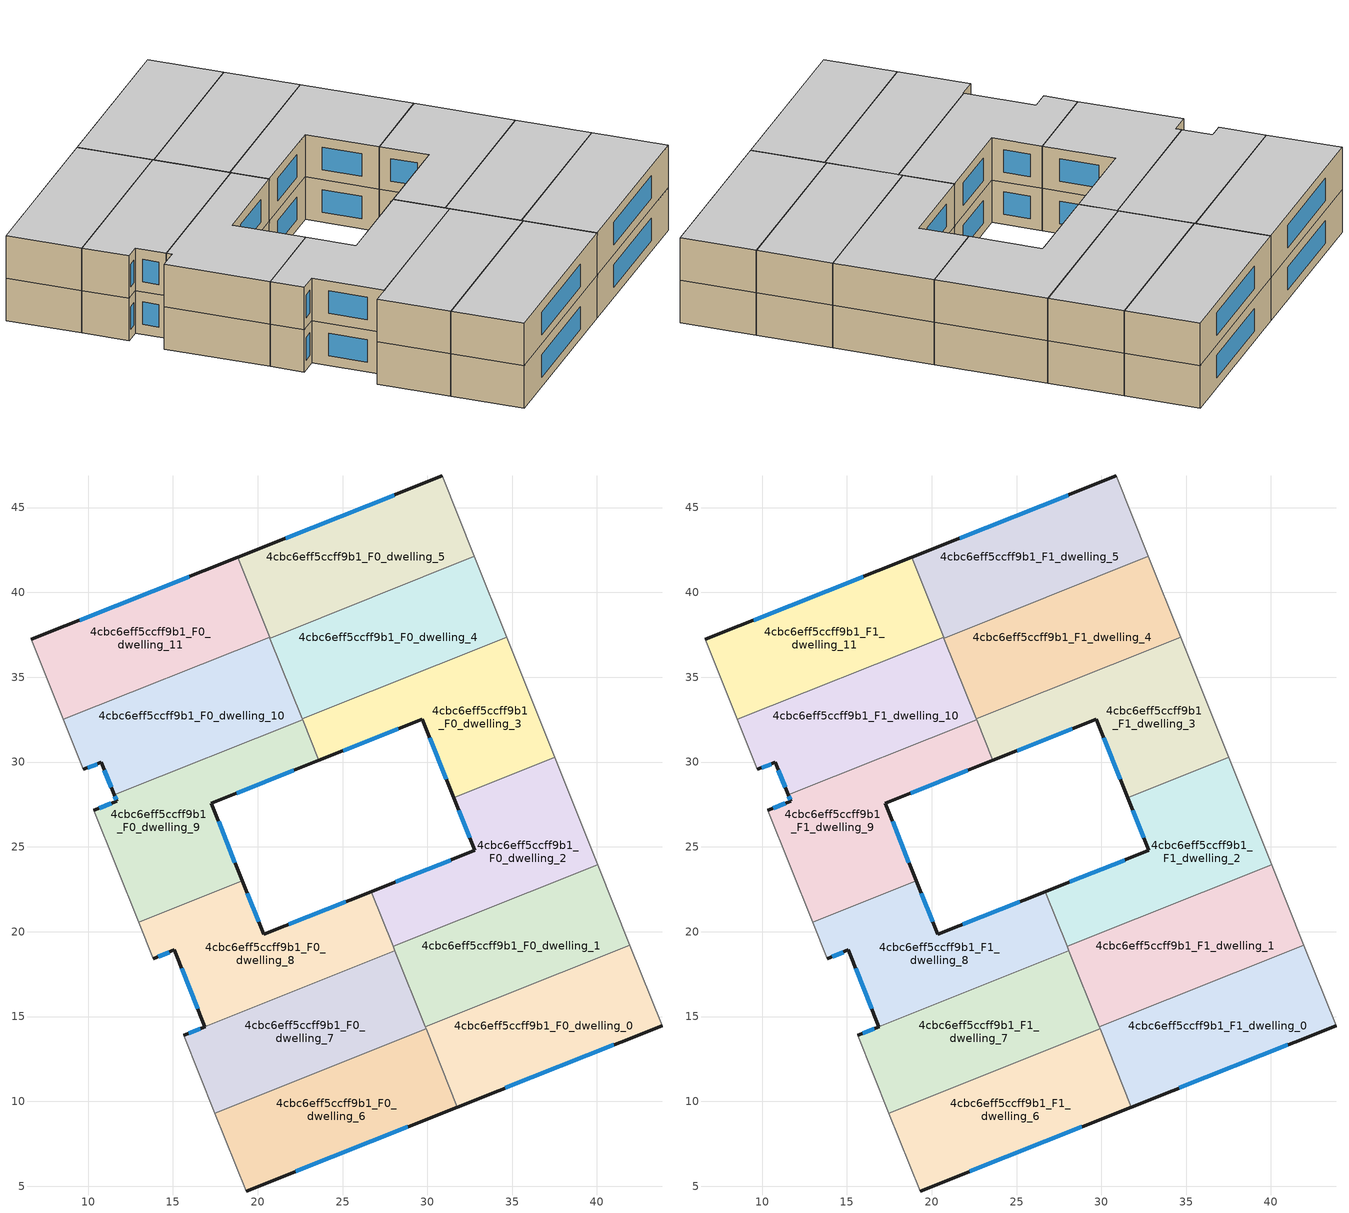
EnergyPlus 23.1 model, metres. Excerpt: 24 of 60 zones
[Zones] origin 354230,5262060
4cbc6eff5ccff9b1_F0_dwelling_0
 floor ground (EU_floor_Construction): 41.93,19.21 43.83,14.46 31.77,9.66 29.87,14.4 z0
 wall outside (EU_wall_Construction): 31.77,9.66 43.83,14.46 z0:3
 wall to 4cbc6eff5ccff9b1_F0_dwelling_1 (EU_wall_Construction): 41.93,19.21 29.87,14.4 z0:3
 wall adiabatic (EU_wall_Construction): 43.83,14.46 41.93,19.21 z0:3
 wall to 4cbc6eff5ccff9b1_F0_dwelling_6 (EU_wall_Construction): 29.92,14.27 31.77,9.66 z0:3
 wall to 4cbc6eff5ccff9b1_F0_dwelling_7 (EU_wall_Construction): 29.87,14.4 29.92,14.27 z0:3
 window (EU_Window_Construction): 34.6,10.79 41,13.33 z0.7:2.3
4cbc6eff5ccff9b1_F0_dwelling_1
 floor ground (EU_floor_Construction): 40.03,23.96 41.93,19.21 29.87,14.4 27.98,19.15 z0
 wall to 4cbc6eff5ccff9b1_F0_dwelling_2 (EU_wall_Construction): 40.03,23.96 27.98,19.15 z0:3
 wall adiabatic (EU_wall_Construction): 41.93,19.21 40.03,23.96 z0:3
 wall to 4cbc6eff5ccff9b1_F0_dwelling_7 (EU_wall_Construction): 28.09,18.87 29.87,14.4 z0:3
 wall to 4cbc6eff5ccff9b1_F0_dwelling_8 (EU_wall_Construction): 27.98,19.15 28.09,18.87 z0:3
4cbc6eff5ccff9b1_F0_dwelling_10
 floor ground (EU_floor_Construction): 20.7,37.37 22.65,32.49 11.55,28.06 10.78,29.98 9.73,29.56 8.55,32.52 z0
 wall outside (EU_wall_Construction): 9.73,29.56 10.78,29.98 11.55,28.06 z0:3
 wall to 4cbc6eff5ccff9b1_F0_dwelling_11 (EU_wall_Construction): 20.7,37.37 8.55,32.52 z0:3
 wall to 4cbc6eff5ccff9b1_F0_dwelling_9 (EU_wall_Construction): 11.55,28.06 22.65,32.49 z0:3
 wall adiabatic (EU_wall_Construction): 8.55,32.52 9.73,29.56 z0:3
 wall to 4cbc6eff5ccff9b1_F0_dwelling_4 (EU_wall_Construction): 22.62,32.56 20.72,37.31 z0:3
 wall to 4cbc6eff5ccff9b1_F0_dwelling_5 (EU_wall_Construction): 20.72,37.31 20.7,37.37 z0:3
 wall to 4cbc6eff5ccff9b1_F0_dwelling_3 (EU_wall_Construction): 22.65,32.49 22.62,32.56 z0:3
 window (EU_Window_Construction): 10.96,29.53 11.37,28.51 / 9.98,29.66 10.53,29.88 z0.7:2.3
4cbc6eff5ccff9b1_F0_dwelling_11
 floor ground (EU_floor_Construction): 18.82,42.07 20.7,37.37 8.55,32.52 6.67,37.24 z0
 wall outside (EU_wall_Construction): 18.82,42.07 6.67,37.24 z0:3
 wall adiabatic (EU_wall_Construction): 6.67,37.24 8.55,32.52 z0:3
 wall to 4cbc6eff5ccff9b1_F0_dwelling_5 (EU_wall_Construction): 20.7,37.37 18.82,42.07 z0:3
 window (EU_Window_Construction): 15.97,40.93 9.52,38.37 z0.7:2.3
4cbc6eff5ccff9b1_F0_dwelling_2
 floor ground (EU_floor_Construction): 37.5,30.28 40.03,23.96 27.98,19.15 26.69,22.37 32.8,24.8 31.56,27.9 z0
 wall outside (EU_wall_Construction): 31.56,27.9 32.8,24.8 26.69,22.37 z0:3
 wall to 4cbc6eff5ccff9b1_F0_dwelling_3 (EU_wall_Construction): 37.5,30.28 31.56,27.9 z0:3
 wall adiabatic (EU_wall_Construction): 40.03,23.96 37.5,30.28 z0:3
 wall to 4cbc6eff5ccff9b1_F0_dwelling_8 (EU_wall_Construction): 26.69,22.37 27.98,19.15 z0:3
 window (EU_Window_Construction): 31.37,24.23 28.13,22.94 / 31.85,27.17 32.51,25.53 z0.7:2.3
4cbc6eff5ccff9b1_F0_dwelling_3
 floor ground (EU_floor_Construction): 34.67,37.37 37.5,30.28 31.56,27.9 29.71,32.52 23.6,30.1 22.62,32.56 z0
 wall outside (EU_wall_Construction): 23.6,30.1 29.71,32.52 31.56,27.9 z0:3
 wall to 4cbc6eff5ccff9b1_F0_dwelling_4 (EU_wall_Construction): 34.67,37.37 22.62,32.56 z0:3
 wall adiabatic (EU_wall_Construction): 37.5,30.28 34.67,37.37 z0:3
 wall to 4cbc6eff5ccff9b1_F0_dwelling_9 (EU_wall_Construction): 22.65,32.49 23.6,30.1 z0:3
 window (EU_Window_Construction): 30.14,31.44 31.12,28.99 / 25.04,30.67 28.27,31.95 z0.7:2.3
4cbc6eff5ccff9b1_F0_dwelling_4
 floor ground (EU_floor_Construction): 32.77,42.12 34.67,37.37 22.62,32.56 20.72,37.31 z0
 wall to 4cbc6eff5ccff9b1_F0_dwelling_5 (EU_wall_Construction): 32.77,42.12 20.72,37.31 z0:3
 wall adiabatic (EU_wall_Construction): 34.67,37.37 32.77,42.12 z0:3
4cbc6eff5ccff9b1_F0_dwelling_5
 floor ground (EU_floor_Construction): 30.87,46.86 32.77,42.12 20.72,37.31 18.82,42.07 z0
 wall outside (EU_wall_Construction): 30.87,46.86 18.82,42.07 z0:3
 wall adiabatic (EU_wall_Construction): 32.77,42.12 30.87,46.86 z0:3
 window (EU_Window_Construction): 28.04,45.74 21.65,43.2 z0.7:2.3
4cbc6eff5ccff9b1_F0_dwelling_6
 floor ground (EU_floor_Construction): 29.92,14.27 31.77,9.66 19.32,4.72 17.48,9.3 z0
 wall outside (EU_wall_Construction): 19.32,4.72 31.77,9.66 z0:3
 wall adiabatic (EU_wall_Construction): 17.48,9.3 19.32,4.72 z0:3
 wall to 4cbc6eff5ccff9b1_F0_dwelling_7 (EU_wall_Construction): 29.92,14.27 17.48,9.3 z0:3
 window (EU_Window_Construction): 22.24,5.88 28.84,8.5 z0.7:2.3
4cbc6eff5ccff9b1_F0_dwelling_7
 floor ground (EU_floor_Construction): 28.09,18.87 29.92,14.27 17.48,9.3 15.65,13.89 16.9,14.38 16.89,14.4 z0
 wall outside (EU_wall_Construction): 16.89,14.4 16.9,14.38 15.65,13.89 z0:3
 wall to 4cbc6eff5ccff9b1_F0_dwelling_8 (EU_wall_Construction): 28.09,18.87 16.89,14.4 z0:3
 wall adiabatic (EU_wall_Construction): 15.65,13.89 17.48,9.3 z0:3
 window (EU_Window_Construction): 16.6,14.27 15.94,14.01 z0.7:2.3
4cbc6eff5ccff9b1_F0_dwelling_8
 floor ground (EU_floor_Construction): 26.69,22.37 28.09,18.87 16.89,14.4 15.09,18.92 13.83,18.42 12.98,20.56 19.09,23 20.35,19.85 z0
 wall outside (EU_wall_Construction): 26.69,22.37 20.35,19.85 19.09,23 / 13.83,18.42 15.09,18.92 16.89,14.4 z0:3
 wall to 4cbc6eff5ccff9b1_F0_dwelling_9 (EU_wall_Construction): 19.09,23 12.98,20.56 z0:3
 wall adiabatic (EU_wall_Construction): 12.98,20.56 13.83,18.42 z0:3
 window (EU_Window_Construction): 20.05,20.59 19.38,22.26 / 25.2,21.78 21.84,20.44 / 15.51,17.86 16.47,15.46 / 14.13,18.54 14.79,18.8 z0.7:2.3
4cbc6eff5ccff9b1_F0_dwelling_9
 floor ground (EU_floor_Construction): 22.65,32.49 23.6,30.1 17.26,27.58 19.09,23 12.98,20.56 10.34,27.16 11.7,27.69 11.55,28.06 z0
 wall outside (EU_wall_Construction): 19.09,23 17.26,27.58 23.6,30.1 / 11.55,28.06 11.7,27.69 10.34,27.16 z0:3
 wall adiabatic (EU_wall_Construction): 10.34,27.16 12.98,20.56 z0:3
 window (EU_Window_Construction): 18.75,28.17 22.12,29.5 / 18.66,24.07 17.69,26.5 / 11.38,27.57 10.66,27.28 / 11.58,27.97 11.66,27.78 z0.7:2.3
4cbc6eff5ccff9b1_F1_dwelling_0
 floor to 4cbc6eff5ccff9b1_F0_dwelling_0 (EU_floor_Construction): 41.93,19.21 43.83,14.46 31.77,9.66 29.87,14.4 z3
 wall outside (EU_wall_Construction): 31.77,9.66 43.83,14.46 z3:6
 wall to 4cbc6eff5ccff9b1_F1_dwelling_1 (EU_wall_Construction): 41.93,19.21 29.87,14.4 z3:6
 wall adiabatic (EU_wall_Construction): 43.83,14.46 41.93,19.21 z3:6
 wall to 4cbc6eff5ccff9b1_F1_dwelling_6 (EU_wall_Construction): 29.92,14.27 31.77,9.66 z3:6
 wall to 4cbc6eff5ccff9b1_F1_dwelling_7 (EU_wall_Construction): 29.87,14.4 29.92,14.27 z3:6
 window (EU_Window_Construction): 34.6,10.79 41,13.33 z3.7:5.3
 ceiling to 4cbc6eff5ccff9b1_F2_dwelling_0 (EU_floor_Construction): 43.83,14.46 41.93,19.21 29.87,14.4 31.77,9.66 z6
4cbc6eff5ccff9b1_F1_dwelling_1
 floor to 4cbc6eff5ccff9b1_F0_dwelling_1 (EU_floor_Construction): 40.03,23.96 41.93,19.21 29.87,14.4 27.98,19.15 z3
 wall to 4cbc6eff5ccff9b1_F1_dwelling_2 (EU_wall_Construction): 40.03,23.96 27.98,19.15 z3:6
 wall adiabatic (EU_wall_Construction): 41.93,19.21 40.03,23.96 z3:6
 wall to 4cbc6eff5ccff9b1_F1_dwelling_7 (EU_wall_Construction): 28.09,18.87 29.87,14.4 z3:6
 wall to 4cbc6eff5ccff9b1_F1_dwelling_8 (EU_wall_Construction): 27.98,19.15 28.09,18.87 z3:6
 ceiling to 4cbc6eff5ccff9b1_F2_dwelling_1 (EU_floor_Construction): 41.93,19.21 40.03,23.96 27.98,19.15 29.87,14.4 z6
4cbc6eff5ccff9b1_F1_dwelling_10
 floor to 4cbc6eff5ccff9b1_F0_dwelling_10 (EU_floor_Construction): 20.7,37.37 22.65,32.49 11.55,28.06 10.78,29.98 9.73,29.56 8.55,32.52 z3
 wall outside (EU_wall_Construction): 9.73,29.56 10.78,29.98 11.55,28.06 z3:6
 wall to 4cbc6eff5ccff9b1_F1_dwelling_11 (EU_wall_Construction): 20.7,37.37 8.55,32.52 z3:6
 wall to 4cbc6eff5ccff9b1_F1_dwelling_9 (EU_wall_Construction): 11.55,28.06 22.65,32.49 z3:6
 wall adiabatic (EU_wall_Construction): 8.55,32.52 9.73,29.56 z3:6
 wall to 4cbc6eff5ccff9b1_F1_dwelling_4 (EU_wall_Construction): 22.62,32.56 20.72,37.31 z3:6
 wall to 4cbc6eff5ccff9b1_F1_dwelling_5 (EU_wall_Construction): 20.72,37.31 20.7,37.37 z3:6
 wall to 4cbc6eff5ccff9b1_F1_dwelling_3 (EU_wall_Construction): 22.65,32.49 22.62,32.56 z3:6
 window (EU_Window_Construction): 10.96,29.53 11.37,28.51 / 9.98,29.66 10.53,29.88 z3.7:5.3
 ceiling to 4cbc6eff5ccff9b1_F2_dwelling_10 (EU_floor_Construction): 22.65,32.49 20.7,37.37 8.55,32.52 9.73,29.56 10.78,29.98 11.55,28.06 z6
4cbc6eff5ccff9b1_F1_dwelling_11
 floor to 4cbc6eff5ccff9b1_F0_dwelling_11 (EU_floor_Construction): 18.82,42.07 20.7,37.37 8.55,32.52 6.67,37.24 z3
 wall outside (EU_wall_Construction): 18.82,42.07 6.67,37.24 z3:6
 wall adiabatic (EU_wall_Construction): 6.67,37.24 8.55,32.52 z3:6
 wall to 4cbc6eff5ccff9b1_F1_dwelling_5 (EU_wall_Construction): 20.7,37.37 18.82,42.07 z3:6
 window (EU_Window_Construction): 15.97,40.93 9.52,38.37 z3.7:5.3
 ceiling to 4cbc6eff5ccff9b1_F2_dwelling_11 (EU_floor_Construction): 20.7,37.37 18.82,42.07 6.67,37.24 8.55,32.52 z6
4cbc6eff5ccff9b1_F1_dwelling_2
 floor to 4cbc6eff5ccff9b1_F0_dwelling_2 (EU_floor_Construction): 37.5,30.28 40.03,23.96 27.98,19.15 26.69,22.37 32.8,24.8 31.56,27.9 z3
 wall outside (EU_wall_Construction): 31.56,27.9 32.8,24.8 26.69,22.37 z3:6
 wall to 4cbc6eff5ccff9b1_F1_dwelling_3 (EU_wall_Construction): 37.5,30.28 31.56,27.9 z3:6
 wall adiabatic (EU_wall_Construction): 40.03,23.96 37.5,30.28 z3:6
 wall to 4cbc6eff5ccff9b1_F1_dwelling_8 (EU_wall_Construction): 26.69,22.37 27.98,19.15 z3:6
 window (EU_Window_Construction): 31.37,24.23 28.13,22.94 / 31.85,27.17 32.51,25.53 z3.7:5.3
 ceiling to 4cbc6eff5ccff9b1_F2_dwelling_2 (EU_floor_Construction): 40.03,23.96 37.5,30.28 31.56,27.9 32.8,24.8 26.69,22.37 27.98,19.15 z6
4cbc6eff5ccff9b1_F1_dwelling_3
 floor to 4cbc6eff5ccff9b1_F0_dwelling_3 (EU_floor_Construction): 34.67,37.37 37.5,30.28 31.56,27.9 29.71,32.52 23.6,30.1 22.62,32.56 z3
 wall outside (EU_wall_Construction): 23.6,30.1 29.71,32.52 31.56,27.9 z3:6
 wall to 4cbc6eff5ccff9b1_F1_dwelling_4 (EU_wall_Construction): 34.67,37.37 22.62,32.56 z3:6
 wall adiabatic (EU_wall_Construction): 37.5,30.28 34.67,37.37 z3:6
 wall to 4cbc6eff5ccff9b1_F1_dwelling_9 (EU_wall_Construction): 22.65,32.49 23.6,30.1 z3:6
 window (EU_Window_Construction): 30.14,31.44 31.12,28.99 / 25.04,30.67 28.27,31.95 z3.7:5.3
 ceiling to 4cbc6eff5ccff9b1_F2_dwelling_3 (EU_floor_Construction): 37.5,30.28 34.67,37.37 22.62,32.56 23.6,30.1 29.71,32.52 31.56,27.9 z6
4cbc6eff5ccff9b1_F1_dwelling_4
 floor to 4cbc6eff5ccff9b1_F0_dwelling_4 (EU_floor_Construction): 32.77,42.12 34.67,37.37 22.62,32.56 20.72,37.31 z3
 wall to 4cbc6eff5ccff9b1_F1_dwelling_5 (EU_wall_Construction): 32.77,42.12 20.72,37.31 z3:6
 wall adiabatic (EU_wall_Construction): 34.67,37.37 32.77,42.12 z3:6
 ceiling to 4cbc6eff5ccff9b1_F2_dwelling_4 (EU_floor_Construction): 34.67,37.37 32.77,42.12 20.72,37.31 22.62,32.56 z6
4cbc6eff5ccff9b1_F1_dwelling_5
 floor to 4cbc6eff5ccff9b1_F0_dwelling_5 (EU_floor_Construction): 30.87,46.86 32.77,42.12 20.72,37.31 18.82,42.07 z3
 wall outside (EU_wall_Construction): 30.87,46.86 18.82,42.07 z3:6
 wall adiabatic (EU_wall_Construction): 32.77,42.12 30.87,46.86 z3:6
 window (EU_Window_Construction): 28.04,45.74 21.65,43.2 z3.7:5.3
 ceiling to 4cbc6eff5ccff9b1_F2_dwelling_5 (EU_floor_Construction): 32.77,42.12 30.87,46.86 18.82,42.07 20.72,37.31 z6
4cbc6eff5ccff9b1_F1_dwelling_6
 floor to 4cbc6eff5ccff9b1_F0_dwelling_6 (EU_floor_Construction): 29.92,14.27 31.77,9.66 19.32,4.72 17.48,9.3 z3
 wall outside (EU_wall_Construction): 19.32,4.72 31.77,9.66 z3:6
 wall adiabatic (EU_wall_Construction): 17.48,9.3 19.32,4.72 z3:6
 wall to 4cbc6eff5ccff9b1_F1_dwelling_7 (EU_wall_Construction): 29.92,14.27 17.48,9.3 z3:6
 window (EU_Window_Construction): 22.24,5.88 28.84,8.5 z3.7:5.3
 ceiling to 4cbc6eff5ccff9b1_F2_dwelling_6 (EU_floor_Construction): 31.77,9.66 29.92,14.27 17.48,9.3 19.32,4.72 z6
4cbc6eff5ccff9b1_F1_dwelling_7
 floor to 4cbc6eff5ccff9b1_F0_dwelling_7 (EU_floor_Construction): 28.09,18.87 29.92,14.27 17.48,9.3 15.65,13.89 16.9,14.38 16.89,14.4 z3
 wall outside (EU_wall_Construction): 16.89,14.4 16.9,14.38 15.65,13.89 z3:6
 wall to 4cbc6eff5ccff9b1_F1_dwelling_8 (EU_wall_Construction): 28.09,18.87 16.89,14.4 z3:6
 wall adiabatic (EU_wall_Construction): 15.65,13.89 17.48,9.3 z3:6
 window (EU_Window_Construction): 16.6,14.27 15.94,14.01 z3.7:5.3
 ceiling to 4cbc6eff5ccff9b1_F2_dwelling_7 (EU_floor_Construction): 29.92,14.27 28.09,18.87 16.89,14.4 16.9,14.38 15.65,13.89 17.48,9.3 z6
4cbc6eff5ccff9b1_F1_dwelling_8
 floor to 4cbc6eff5ccff9b1_F0_dwelling_8 (EU_floor_Construction): 26.69,22.37 28.09,18.87 16.89,14.4 15.09,18.92 13.83,18.42 12.98,20.56 19.09,23 20.35,19.85 z3
 wall outside (EU_wall_Construction): 26.69,22.37 20.35,19.85 19.09,23 / 13.83,18.42 15.09,18.92 16.89,14.4 z3:6
 wall to 4cbc6eff5ccff9b1_F1_dwelling_9 (EU_wall_Construction): 19.09,23 12.98,20.56 z3:6
 wall adiabatic (EU_wall_Construction): 12.98,20.56 13.83,18.42 z3:6
 window (EU_Window_Construction): 20.05,20.59 19.38,22.26 / 25.2,21.78 21.84,20.44 / 15.51,17.86 16.47,15.46 / 14.13,18.54 14.79,18.8 z3.7:5.3
 ceiling to 4cbc6eff5ccff9b1_F2_dwelling_8 (EU_floor_Construction): 28.09,18.87 26.69,22.37 20.35,19.85 19.09,23 12.98,20.56 13.83,18.42 15.09,18.92 16.89,14.4 z6
4cbc6eff5ccff9b1_F1_dwelling_9
 floor to 4cbc6eff5ccff9b1_F0_dwelling_9 (EU_floor_Construction): 22.65,32.49 23.6,30.1 17.26,27.58 19.09,23 12.98,20.56 10.34,27.16 11.7,27.69 11.55,28.06 z3
 wall outside (EU_wall_Construction): 19.09,23 17.26,27.58 23.6,30.1 / 11.55,28.06 11.7,27.69 10.34,27.16 z3:6
 wall adiabatic (EU_wall_Construction): 10.34,27.16 12.98,20.56 z3:6
 window (EU_Window_Construction): 18.75,28.17 22.12,29.5 / 18.66,24.07 17.69,26.5 / 11.38,27.57 10.66,27.28 / 11.58,27.97 11.66,27.78 z3.7:5.3
 ceiling to 4cbc6eff5ccff9b1_F2_dwelling_9 (EU_floor_Construction): 19.09,23 17.26,27.58 23.6,30.1 22.65,32.49 11.55,28.06 11.7,27.69 10.34,27.16 12.98,20.56 z6
[Building]
EU S2 Campaign: North Axis=0; Terrain=City; Solar Distribution=FullExterior
[Site:Location]
Budapest.Ferenc.Liszt.Intl.AP: Latitude=47.437; Longitude=19.256; Time Zone=1; Elevation=185
[SizingPeriod:WeatherFileDays]
AnnualSizingPeriod: Begin Month=1; Begin Day of Month=1; End Month=12; End Day of Month=31; Day of Week for Start Day=Monday; Use Weather File Daylight Saving Period=No; Use Weather File Rain and Snow Indicators=No
[MATERIAL]
EU_InternalMass_Material: Roughness=MediumRough; Thickness=0.1; Conductivity=1; Density=1800; Specific Heat=900; Thermal Absorptance=0.9; Solar Absorptance=0.7; Visible Absorptance=0.7
[MATERIAL:NOMASS] Roughness=MediumRough; Thermal Absorptance=0.9; Solar Absorptance=0.7; Visible Absorptance=0.7
Name | Thermal Resistance
EU_wall_NoMass | 0.832559
EU_floor_NoMass | 0.872794
[WINDOWMATERIAL:SIMPLEGLAZINGSYSTEM]
EU_Window_SimpleGlazing: UFactor=2.79869; Solar Heat Gain Coefficient=0.75; Visible Transmittance=0.75
[CONSTRUCTION]
EU_wall_Construction: EU_wall_NoMass
EU_floor_Construction: EU_floor_NoMass
EU_Window_Construction: EU_Window_SimpleGlazing
EU_InternalMass_Construction: EU_InternalMass_Material
[ZONE] Type=1; Multiplier=1; Ceiling Height=autocalculate; Floor Area=autocalculate; Part of Total Floor Area=Yes
Name | Volume
4cbc6eff5ccff9b1_F0_dwelling_0; 4cbc6eff5ccff9b1_F1_dwelling_0 | 199.07
4cbc6eff5ccff9b1_F0_dwelling_1; 4cbc6eff5ccff9b1_F1_dwelling_1 | 199.057
4cbc6eff5ccff9b1_F0_dwelling_10; 4cbc6eff5ccff9b1_F1_dwelling_10 | 199.024
4cbc6eff5ccff9b1_F0_dwelling_11; 4cbc6eff5ccff9b1_F1_dwelling_11 | 199.05
4cbc6eff5ccff9b1_F0_dwelling_2; 4cbc6eff5ccff9b1_F1_dwelling_2 | 199.025
4cbc6eff5ccff9b1_F0_dwelling_3; 4cbc6eff5ccff9b1_F1_dwelling_3; 4cbc6eff5ccff9b1_F0_dwelling_6; 4cbc6eff5ccff9b1_F1_dwelling_6; 4cbc6eff5ccff9b1_F0_dwelling_8; 4cbc6eff5ccff9b1_F1_dwelling_8 | 199.055
4cbc6eff5ccff9b1_F0_dwelling_4; 4cbc6eff5ccff9b1_F1_dwelling_4 | 199.066
4cbc6eff5ccff9b1_F0_dwelling_5; 4cbc6eff5ccff9b1_F1_dwelling_5 | 199.029
4cbc6eff5ccff9b1_F0_dwelling_7; 4cbc6eff5ccff9b1_F1_dwelling_7 | 199.052
4cbc6eff5ccff9b1_F0_dwelling_9; 4cbc6eff5ccff9b1_F1_dwelling_9 | 199.059
[INTERNALMASS] Construction=EU_InternalMass_Construction
Name | Zone or ZoneList | Surface Area
4cbc6eff5ccff9b1_F0_dwelling_0_EU_InternalMass | 4cbc6eff5ccff9b1_F0_dwelling_0 | 66.3566
4cbc6eff5ccff9b1_F0_dwelling_1_EU_InternalMass | 4cbc6eff5ccff9b1_F0_dwelling_1 | 66.3525
4cbc6eff5ccff9b1_F0_dwelling_2_EU_InternalMass | 4cbc6eff5ccff9b1_F0_dwelling_2 | 66.3417
4cbc6eff5ccff9b1_F0_dwelling_3_EU_InternalMass | 4cbc6eff5ccff9b1_F0_dwelling_3 | 66.3515
4cbc6eff5ccff9b1_F0_dwelling_4_EU_InternalMass | 4cbc6eff5ccff9b1_F0_dwelling_4 | 66.3552
4cbc6eff5ccff9b1_F0_dwelling_5_EU_InternalMass | 4cbc6eff5ccff9b1_F0_dwelling_5 | 66.3429
4cbc6eff5ccff9b1_F0_dwelling_6_EU_InternalMass | 4cbc6eff5ccff9b1_F0_dwelling_6 | 66.3516
4cbc6eff5ccff9b1_F0_dwelling_7_EU_InternalMass | 4cbc6eff5ccff9b1_F0_dwelling_7 | 66.3505
4cbc6eff5ccff9b1_F0_dwelling_8_EU_InternalMass | 4cbc6eff5ccff9b1_F0_dwelling_8 | 66.3513
4cbc6eff5ccff9b1_F0_dwelling_9_EU_InternalMass | 4cbc6eff5ccff9b1_F0_dwelling_9 | 66.3529
4cbc6eff5ccff9b1_F0_dwelling_10_EU_InternalMass | 4cbc6eff5ccff9b1_F0_dwelling_10 | 66.3412
4cbc6eff5ccff9b1_F0_dwelling_11_EU_InternalMass | 4cbc6eff5ccff9b1_F0_dwelling_11 | 66.3499
4cbc6eff5ccff9b1_F1_dwelling_0_EU_InternalMass | 4cbc6eff5ccff9b1_F1_dwelling_0 | 66.3566
4cbc6eff5ccff9b1_F1_dwelling_1_EU_InternalMass | 4cbc6eff5ccff9b1_F1_dwelling_1 | 66.3525
4cbc6eff5ccff9b1_F1_dwelling_2_EU_InternalMass | 4cbc6eff5ccff9b1_F1_dwelling_2 | 66.3417
4cbc6eff5ccff9b1_F1_dwelling_3_EU_InternalMass | 4cbc6eff5ccff9b1_F1_dwelling_3 | 66.3515
4cbc6eff5ccff9b1_F1_dwelling_4_EU_InternalMass | 4cbc6eff5ccff9b1_F1_dwelling_4 | 66.3552
4cbc6eff5ccff9b1_F1_dwelling_5_EU_InternalMass | 4cbc6eff5ccff9b1_F1_dwelling_5 | 66.3429
4cbc6eff5ccff9b1_F1_dwelling_6_EU_InternalMass | 4cbc6eff5ccff9b1_F1_dwelling_6 | 66.3516
4cbc6eff5ccff9b1_F1_dwelling_7_EU_InternalMass | 4cbc6eff5ccff9b1_F1_dwelling_7 | 66.3505
4cbc6eff5ccff9b1_F1_dwelling_8_EU_InternalMass | 4cbc6eff5ccff9b1_F1_dwelling_8 | 66.3513
4cbc6eff5ccff9b1_F1_dwelling_9_EU_InternalMass | 4cbc6eff5ccff9b1_F1_dwelling_9 | 66.3529
4cbc6eff5ccff9b1_F1_dwelling_10_EU_InternalMass | 4cbc6eff5ccff9b1_F1_dwelling_10 | 66.3412
4cbc6eff5ccff9b1_F1_dwelling_11_EU_InternalMass | 4cbc6eff5ccff9b1_F1_dwelling_11 | 66.3499
[OTHEREQUIPMENT] Fuel Type=Electricity; Design Level Calculation Method=Watts/Area; Power per Zone Floor Area=1; Fraction Latent=0; Fraction Radiant=0; Fraction Lost=0; Carbon Dioxide Generation Rate=0; EndUse Subcategory=EU_Step8_InternalGains
Name | Zone or ZoneList or Space or SpaceList | Schedule
EU_Step8_InternalGain_4cbc6eff5ccff9b1_F0_dwelling_0_f000 | 4cbc6eff5ccff9b1_F0_dwelling_0 | EU_Step8_GainSchedule_4cbc6eff5ccff9b1_F0_dwelling_0_f000
EU_Step8_InternalGain_4cbc6eff5ccff9b1_F0_dwelling_1_f000 | 4cbc6eff5ccff9b1_F0_dwelling_1 | EU_Step8_GainSchedule_4cbc6eff5ccff9b1_F0_dwelling_1_f000
EU_Step8_InternalGain_4cbc6eff5ccff9b1_F0_dwelling_2_f000 | 4cbc6eff5ccff9b1_F0_dwelling_2 | EU_Step8_GainSchedule_4cbc6eff5ccff9b1_F0_dwelling_2_f000
EU_Step8_InternalGain_4cbc6eff5ccff9b1_F0_dwelling_3_f000 | 4cbc6eff5ccff9b1_F0_dwelling_3 | EU_Step8_GainSchedule_4cbc6eff5ccff9b1_F0_dwelling_3_f000
EU_Step8_InternalGain_4cbc6eff5ccff9b1_F0_dwelling_4_f000 | 4cbc6eff5ccff9b1_F0_dwelling_4 | EU_Step8_GainSchedule_4cbc6eff5ccff9b1_F0_dwelling_4_f000
EU_Step8_InternalGain_4cbc6eff5ccff9b1_F0_dwelling_5_f000 | 4cbc6eff5ccff9b1_F0_dwelling_5 | EU_Step8_GainSchedule_4cbc6eff5ccff9b1_F0_dwelling_5_f000
EU_Step8_InternalGain_4cbc6eff5ccff9b1_F0_dwelling_6_f000 | 4cbc6eff5ccff9b1_F0_dwelling_6 | EU_Step8_GainSchedule_4cbc6eff5ccff9b1_F0_dwelling_6_f000
EU_Step8_InternalGain_4cbc6eff5ccff9b1_F0_dwelling_7_f000 | 4cbc6eff5ccff9b1_F0_dwelling_7 | EU_Step8_GainSchedule_4cbc6eff5ccff9b1_F0_dwelling_7_f000
EU_Step8_InternalGain_4cbc6eff5ccff9b1_F0_dwelling_8_f000 | 4cbc6eff5ccff9b1_F0_dwelling_8 | EU_Step8_GainSchedule_4cbc6eff5ccff9b1_F0_dwelling_8_f000
EU_Step8_InternalGain_4cbc6eff5ccff9b1_F0_dwelling_9_f000 | 4cbc6eff5ccff9b1_F0_dwelling_9 | EU_Step8_GainSchedule_4cbc6eff5ccff9b1_F0_dwelling_9_f000
EU_Step8_InternalGain_4cbc6eff5ccff9b1_F0_dwelling_10_f000 | 4cbc6eff5ccff9b1_F0_dwelling_10 | EU_Step8_GainSchedule_4cbc6eff5ccff9b1_F0_dwelling_10_f000
EU_Step8_InternalGain_4cbc6eff5ccff9b1_F0_dwelling_11_f000 | 4cbc6eff5ccff9b1_F0_dwelling_11 | EU_Step8_GainSchedule_4cbc6eff5ccff9b1_F0_dwelling_11_f000
EU_Step8_InternalGain_4cbc6eff5ccff9b1_F1_dwelling_0_f000 | 4cbc6eff5ccff9b1_F1_dwelling_0 | EU_Step8_GainSchedule_4cbc6eff5ccff9b1_F1_dwelling_0_f000
EU_Step8_InternalGain_4cbc6eff5ccff9b1_F1_dwelling_1_f000 | 4cbc6eff5ccff9b1_F1_dwelling_1 | EU_Step8_GainSchedule_4cbc6eff5ccff9b1_F1_dwelling_1_f000
EU_Step8_InternalGain_4cbc6eff5ccff9b1_F1_dwelling_2_f000 | 4cbc6eff5ccff9b1_F1_dwelling_2 | EU_Step8_GainSchedule_4cbc6eff5ccff9b1_F1_dwelling_2_f000
EU_Step8_InternalGain_4cbc6eff5ccff9b1_F1_dwelling_3_f000 | 4cbc6eff5ccff9b1_F1_dwelling_3 | EU_Step8_GainSchedule_4cbc6eff5ccff9b1_F1_dwelling_3_f000
EU_Step8_InternalGain_4cbc6eff5ccff9b1_F1_dwelling_4_f000 | 4cbc6eff5ccff9b1_F1_dwelling_4 | EU_Step8_GainSchedule_4cbc6eff5ccff9b1_F1_dwelling_4_f000
EU_Step8_InternalGain_4cbc6eff5ccff9b1_F1_dwelling_5_f000 | 4cbc6eff5ccff9b1_F1_dwelling_5 | EU_Step8_GainSchedule_4cbc6eff5ccff9b1_F1_dwelling_5_f000
EU_Step8_InternalGain_4cbc6eff5ccff9b1_F1_dwelling_6_f000 | 4cbc6eff5ccff9b1_F1_dwelling_6 | EU_Step8_GainSchedule_4cbc6eff5ccff9b1_F1_dwelling_6_f000
EU_Step8_InternalGain_4cbc6eff5ccff9b1_F1_dwelling_7_f000 | 4cbc6eff5ccff9b1_F1_dwelling_7 | EU_Step8_GainSchedule_4cbc6eff5ccff9b1_F1_dwelling_7_f000
EU_Step8_InternalGain_4cbc6eff5ccff9b1_F1_dwelling_8_f000 | 4cbc6eff5ccff9b1_F1_dwelling_8 | EU_Step8_GainSchedule_4cbc6eff5ccff9b1_F1_dwelling_8_f000
EU_Step8_InternalGain_4cbc6eff5ccff9b1_F1_dwelling_9_f000 | 4cbc6eff5ccff9b1_F1_dwelling_9 | EU_Step8_GainSchedule_4cbc6eff5ccff9b1_F1_dwelling_9_f000
EU_Step8_InternalGain_4cbc6eff5ccff9b1_F1_dwelling_10_f000 | 4cbc6eff5ccff9b1_F1_dwelling_10 | EU_Step8_GainSchedule_4cbc6eff5ccff9b1_F1_dwelling_10_f000
EU_Step8_InternalGain_4cbc6eff5ccff9b1_F1_dwelling_11_f000 | 4cbc6eff5ccff9b1_F1_dwelling_11 | EU_Step8_GainSchedule_4cbc6eff5ccff9b1_F1_dwelling_11_f000
[ZONEVENTILATION:DESIGNFLOWRATE] Schedule=EU_AlwaysOn; Design Flow Rate Calculation Method=AirChanges/Hour; Air Changes per Hour=0.475469; Ventilation Type=Natural; Fan Pressure Rise=0; Fan Total Efficiency=1; Constant Term Coefficient=1; Temperature Term Coefficient=0; Velocity Term Coefficient=0; Velocity Squared Term Coefficient=0; Minimum Indoor Temperature=-100; Maximum Indoor Temperature=100; Delta Temperature=-100; Minimum Outdoor Temperature=-100; Maximum Outdoor Temperature=100; Maximum Wind Speed=40
Name | Zone or ZoneList or Space or SpaceList
EU_ConstantAir_4cbc6eff5ccff9b1_F0_dwelling_0 | 4cbc6eff5ccff9b1_F0_dwelling_0
EU_ConstantAir_4cbc6eff5ccff9b1_F0_dwelling_1 | 4cbc6eff5ccff9b1_F0_dwelling_1
EU_ConstantAir_4cbc6eff5ccff9b1_F0_dwelling_2 | 4cbc6eff5ccff9b1_F0_dwelling_2
EU_ConstantAir_4cbc6eff5ccff9b1_F0_dwelling_3 | 4cbc6eff5ccff9b1_F0_dwelling_3
EU_ConstantAir_4cbc6eff5ccff9b1_F0_dwelling_4 | 4cbc6eff5ccff9b1_F0_dwelling_4
EU_ConstantAir_4cbc6eff5ccff9b1_F0_dwelling_5 | 4cbc6eff5ccff9b1_F0_dwelling_5
EU_ConstantAir_4cbc6eff5ccff9b1_F0_dwelling_6 | 4cbc6eff5ccff9b1_F0_dwelling_6
EU_ConstantAir_4cbc6eff5ccff9b1_F0_dwelling_7 | 4cbc6eff5ccff9b1_F0_dwelling_7
EU_ConstantAir_4cbc6eff5ccff9b1_F0_dwelling_8 | 4cbc6eff5ccff9b1_F0_dwelling_8
EU_ConstantAir_4cbc6eff5ccff9b1_F0_dwelling_9 | 4cbc6eff5ccff9b1_F0_dwelling_9
EU_ConstantAir_4cbc6eff5ccff9b1_F0_dwelling_10 | 4cbc6eff5ccff9b1_F0_dwelling_10
EU_ConstantAir_4cbc6eff5ccff9b1_F0_dwelling_11 | 4cbc6eff5ccff9b1_F0_dwelling_11
EU_ConstantAir_4cbc6eff5ccff9b1_F1_dwelling_0 | 4cbc6eff5ccff9b1_F1_dwelling_0
EU_ConstantAir_4cbc6eff5ccff9b1_F1_dwelling_1 | 4cbc6eff5ccff9b1_F1_dwelling_1
EU_ConstantAir_4cbc6eff5ccff9b1_F1_dwelling_2 | 4cbc6eff5ccff9b1_F1_dwelling_2
EU_ConstantAir_4cbc6eff5ccff9b1_F1_dwelling_3 | 4cbc6eff5ccff9b1_F1_dwelling_3
EU_ConstantAir_4cbc6eff5ccff9b1_F1_dwelling_4 | 4cbc6eff5ccff9b1_F1_dwelling_4
EU_ConstantAir_4cbc6eff5ccff9b1_F1_dwelling_5 | 4cbc6eff5ccff9b1_F1_dwelling_5
EU_ConstantAir_4cbc6eff5ccff9b1_F1_dwelling_6 | 4cbc6eff5ccff9b1_F1_dwelling_6
EU_ConstantAir_4cbc6eff5ccff9b1_F1_dwelling_7 | 4cbc6eff5ccff9b1_F1_dwelling_7
EU_ConstantAir_4cbc6eff5ccff9b1_F1_dwelling_8 | 4cbc6eff5ccff9b1_F1_dwelling_8
EU_ConstantAir_4cbc6eff5ccff9b1_F1_dwelling_9 | 4cbc6eff5ccff9b1_F1_dwelling_9
EU_ConstantAir_4cbc6eff5ccff9b1_F1_dwelling_10 | 4cbc6eff5ccff9b1_F1_dwelling_10
EU_ConstantAir_4cbc6eff5ccff9b1_F1_dwelling_11 | 4cbc6eff5ccff9b1_F1_dwelling_11
[HVACTEMPLATE:THERMOSTAT] Constant Heating Setpoint=20; Constant Cooling Setpoint=50
EU_HeatOnly_4cbc6eff5ccff9b1_F0_dwelling_0; EU_HeatOnly_4cbc6eff5ccff9b1_F0_dwelling_1; EU_HeatOnly_4cbc6eff5ccff9b1_F0_dwelling_2; EU_HeatOnly_4cbc6eff5ccff9b1_F0_dwelling_3; EU_HeatOnly_4cbc6eff5ccff9b1_F0_dwelling_4; EU_HeatOnly_4cbc6eff5ccff9b1_F0_dwelling_5; EU_HeatOnly_4cbc6eff5ccff9b1_F0_dwelling_6; EU_HeatOnly_4cbc6eff5ccff9b1_F0_dwelling_7; EU_HeatOnly_4cbc6eff5ccff9b1_F0_dwelling_8; EU_HeatOnly_4cbc6eff5ccff9b1_F0_dwelling_9; EU_HeatOnly_4cbc6eff5ccff9b1_F0_dwelling_10; EU_HeatOnly_4cbc6eff5ccff9b1_F0_dwelling_11; EU_HeatOnly_4cbc6eff5ccff9b1_F1_dwelling_0; EU_HeatOnly_4cbc6eff5ccff9b1_F1_dwelling_1; EU_HeatOnly_4cbc6eff5ccff9b1_F1_dwelling_2; EU_HeatOnly_4cbc6eff5ccff9b1_F1_dwelling_3; EU_HeatOnly_4cbc6eff5ccff9b1_F1_dwelling_4; EU_HeatOnly_4cbc6eff5ccff9b1_F1_dwelling_5; EU_HeatOnly_4cbc6eff5ccff9b1_F1_dwelling_6; EU_HeatOnly_4cbc6eff5ccff9b1_F1_dwelling_7; EU_HeatOnly_4cbc6eff5ccff9b1_F1_dwelling_8; EU_HeatOnly_4cbc6eff5ccff9b1_F1_dwelling_9; EU_HeatOnly_4cbc6eff5ccff9b1_F1_dwelling_10; EU_HeatOnly_4cbc6eff5ccff9b1_F1_dwelling_11; EU_HeatOnly_4cbc6eff5ccff9b1_F2_dwelling_0; EU_HeatOnly_4cbc6eff5ccff9b1_F2_dwelling_1; EU_HeatOnly_4cbc6eff5ccff9b1_F2_dwelling_2; EU_HeatOnly_4cbc6eff5ccff9b1_F2_dwelling_3; EU_HeatOnly_4cbc6eff5ccff9b1_F2_dwelling_4; EU_HeatOnly_4cbc6eff5ccff9b1_F2_dwelling_5; EU_HeatOnly_4cbc6eff5ccff9b1_F2_dwelling_6; EU_HeatOnly_4cbc6eff5ccff9b1_F2_dwelling_7; EU_HeatOnly_4cbc6eff5ccff9b1_F2_dwelling_8; EU_HeatOnly_4cbc6eff5ccff9b1_F2_dwelling_9; EU_HeatOnly_4cbc6eff5ccff9b1_F2_dwelling_10; EU_HeatOnly_4cbc6eff5ccff9b1_F2_dwelling_11; EU_HeatOnly_4cbc6eff5ccff9b1_F3_dwelling_0; EU_HeatOnly_4cbc6eff5ccff9b1_F3_dwelling_1; EU_HeatOnly_4cbc6eff5ccff9b1_F3_dwelling_2; EU_HeatOnly_4cbc6eff5ccff9b1_F3_dwelling_3; EU_HeatOnly_4cbc6eff5ccff9b1_F3_dwelling_4; EU_HeatOnly_4cbc6eff5ccff9b1_F3_dwelling_5; EU_HeatOnly_4cbc6eff5ccff9b1_F3_dwelling_6; EU_HeatOnly_4cbc6eff5ccff9b1_F3_dwelling_7; EU_HeatOnly_4cbc6eff5ccff9b1_F3_dwelling_8; EU_HeatOnly_4cbc6eff5ccff9b1_F3_dwelling_9; EU_HeatOnly_4cbc6eff5ccff9b1_F3_dwelling_10; EU_HeatOnly_4cbc6eff5ccff9b1_F3_dwelling_11; EU_HeatOnly_4cbc6eff5ccff9b1_F4_dwelling_0; EU_HeatOnly_4cbc6eff5ccff9b1_F4_dwelling_1; EU_HeatOnly_4cbc6eff5ccff9b1_F4_dwelling_2; EU_HeatOnly_4cbc6eff5ccff9b1_F4_dwelling_3; EU_HeatOnly_4cbc6eff5ccff9b1_F4_dwelling_4; EU_HeatOnly_4cbc6eff5ccff9b1_F4_dwelling_5; EU_HeatOnly_4cbc6eff5ccff9b1_F4_dwelling_6; EU_HeatOnly_4cbc6eff5ccff9b1_F4_dwelling_7; EU_HeatOnly_4cbc6eff5ccff9b1_F4_dwelling_8; EU_HeatOnly_4cbc6eff5ccff9b1_F4_dwelling_9; EU_HeatOnly_4cbc6eff5ccff9b1_F4_dwelling_10; EU_HeatOnly_4cbc6eff5ccff9b1_F4_dwelling_11
[HVACTEMPLATE:ZONE:IDEALLOADSAIRSYSTEM] System Availability Schedule=EU_AlwaysOn; Maximum Heating Supply Air Temperature=50; Minimum Cooling Supply Air Temperature=13; Maximum Heating Supply Air Humidity Ratio=0.0156; Minimum Cooling Supply Air Humidity Ratio=0.0077; Heating Limit=NoLimit; Cooling Limit=NoLimit; Heating Availability Schedule=EU_AlwaysOn; Cooling Availability Schedule=EU_CoolingOff; Dehumidification Control Type=ConstantSensibleHeatRatio; Cooling Sensible Heat Ratio=0.7; Dehumidification Setpoint=60; Humidification Control Type=None; Humidification Setpoint=30; Outdoor Air Method=None; Outdoor Air Flow Rate per Person=0.00944; Outdoor Air Flow Rate per Zone Floor Area=0; Outdoor Air Flow Rate per Zone=0; Demand Controlled Ventilation Type=None; Outdoor Air Economizer Type=NoEconomizer; Heat Recovery Type=None; Sensible Heat Recovery Effectiveness=0.7; Latent Heat Recovery Effectiveness=0.65
Name | Template Thermostat
4cbc6eff5ccff9b1_F0_dwelling_0 | EU_HeatOnly_4cbc6eff5ccff9b1_F0_dwelling_0
4cbc6eff5ccff9b1_F0_dwelling_1 | EU_HeatOnly_4cbc6eff5ccff9b1_F0_dwelling_1
4cbc6eff5ccff9b1_F0_dwelling_2 | EU_HeatOnly_4cbc6eff5ccff9b1_F0_dwelling_2
4cbc6eff5ccff9b1_F0_dwelling_3 | EU_HeatOnly_4cbc6eff5ccff9b1_F0_dwelling_3
4cbc6eff5ccff9b1_F0_dwelling_4 | EU_HeatOnly_4cbc6eff5ccff9b1_F0_dwelling_4
4cbc6eff5ccff9b1_F0_dwelling_5 | EU_HeatOnly_4cbc6eff5ccff9b1_F0_dwelling_5
4cbc6eff5ccff9b1_F0_dwelling_6 | EU_HeatOnly_4cbc6eff5ccff9b1_F0_dwelling_6
4cbc6eff5ccff9b1_F0_dwelling_7 | EU_HeatOnly_4cbc6eff5ccff9b1_F0_dwelling_7
4cbc6eff5ccff9b1_F0_dwelling_8 | EU_HeatOnly_4cbc6eff5ccff9b1_F0_dwelling_8
4cbc6eff5ccff9b1_F0_dwelling_9 | EU_HeatOnly_4cbc6eff5ccff9b1_F0_dwelling_9
4cbc6eff5ccff9b1_F0_dwelling_10 | EU_HeatOnly_4cbc6eff5ccff9b1_F0_dwelling_10
4cbc6eff5ccff9b1_F0_dwelling_11 | EU_HeatOnly_4cbc6eff5ccff9b1_F0_dwelling_11
4cbc6eff5ccff9b1_F1_dwelling_0 | EU_HeatOnly_4cbc6eff5ccff9b1_F1_dwelling_0
4cbc6eff5ccff9b1_F1_dwelling_1 | EU_HeatOnly_4cbc6eff5ccff9b1_F1_dwelling_1
4cbc6eff5ccff9b1_F1_dwelling_2 | EU_HeatOnly_4cbc6eff5ccff9b1_F1_dwelling_2
4cbc6eff5ccff9b1_F1_dwelling_3 | EU_HeatOnly_4cbc6eff5ccff9b1_F1_dwelling_3
4cbc6eff5ccff9b1_F1_dwelling_4 | EU_HeatOnly_4cbc6eff5ccff9b1_F1_dwelling_4
4cbc6eff5ccff9b1_F1_dwelling_5 | EU_HeatOnly_4cbc6eff5ccff9b1_F1_dwelling_5
4cbc6eff5ccff9b1_F1_dwelling_6 | EU_HeatOnly_4cbc6eff5ccff9b1_F1_dwelling_6
4cbc6eff5ccff9b1_F1_dwelling_7 | EU_HeatOnly_4cbc6eff5ccff9b1_F1_dwelling_7
4cbc6eff5ccff9b1_F1_dwelling_8 | EU_HeatOnly_4cbc6eff5ccff9b1_F1_dwelling_8
4cbc6eff5ccff9b1_F1_dwelling_9 | EU_HeatOnly_4cbc6eff5ccff9b1_F1_dwelling_9
4cbc6eff5ccff9b1_F1_dwelling_10 | EU_HeatOnly_4cbc6eff5ccff9b1_F1_dwelling_10
4cbc6eff5ccff9b1_F1_dwelling_11 | EU_HeatOnly_4cbc6eff5ccff9b1_F1_dwelling_11
[SIZING:ZONE] Zone Cooling Design Supply Air Temperature Input Method=SupplyAirTemperature; Zone Cooling Design Supply Air Temperature=13; Zone Heating Design Supply Air Temperature Input Method=SupplyAirTemperature; Zone Heating Design Supply Air Temperature=50; Zone Cooling Design Supply Air Humidity Ratio=0.008; Zone Heating Design Supply Air Humidity Ratio=0.008; Cooling Design Air Flow Method=DesignDay; Cooling Design Air Flow Rate=0; Cooling Minimum Air Flow per Zone Floor Area=0.000762; Cooling Minimum Air Flow=0; Cooling Minimum Air Flow Fraction=0.2; Heating Design Air Flow Method=DesignDay; Heating Design Air Flow Rate=0; Heating Maximum Air Flow per Zone Floor Area=0.002032; Heating Maximum Air Flow=0.141576; Heating Maximum Air Flow Fraction=0.3; Account for Dedicated Outdoor Air System=No; Dedicated Outdoor Air System Control Strategy=NeutralSupplyAir; Dedicated Outdoor Air Low Setpoint Temperature for Design=autosize; Dedicated Outdoor Air High Setpoint Temperature for Design=autosize; Zone Load Sizing Method=Sensible Load Only No Latent Load; Zone Latent Cooling Design Supply Air Humidity Ratio Input Method=HumidityRatioDifference; Zone Cooling Design Supply Air Humidity Ratio Difference=0.005; Zone Latent Heating Design Supply Air Humidity Ratio Input Method=HumidityRatioDifference; Zone Humidification Design Supply Air Humidity Ratio Difference=0.005
4cbc6eff5ccff9b1_F0_dwelling_0; 4cbc6eff5ccff9b1_F0_dwelling_1; 4cbc6eff5ccff9b1_F0_dwelling_2; 4cbc6eff5ccff9b1_F0_dwelling_3; 4cbc6eff5ccff9b1_F0_dwelling_4; 4cbc6eff5ccff9b1_F0_dwelling_5; 4cbc6eff5ccff9b1_F0_dwelling_6; 4cbc6eff5ccff9b1_F0_dwelling_7; 4cbc6eff5ccff9b1_F0_dwelling_8; 4cbc6eff5ccff9b1_F0_dwelling_9; 4cbc6eff5ccff9b1_F0_dwelling_10; 4cbc6eff5ccff9b1_F0_dwelling_11; 4cbc6eff5ccff9b1_F1_dwelling_0; 4cbc6eff5ccff9b1_F1_dwelling_1; 4cbc6eff5ccff9b1_F1_dwelling_2; 4cbc6eff5ccff9b1_F1_dwelling_3; 4cbc6eff5ccff9b1_F1_dwelling_4; 4cbc6eff5ccff9b1_F1_dwelling_5; 4cbc6eff5ccff9b1_F1_dwelling_6; 4cbc6eff5ccff9b1_F1_dwelling_7; 4cbc6eff5ccff9b1_F1_dwelling_8; 4cbc6eff5ccff9b1_F1_dwelling_9; 4cbc6eff5ccff9b1_F1_dwelling_10; 4cbc6eff5ccff9b1_F1_dwelling_11
[SCHEDULE:CONSTANT]
Name | Hourly Value
EU_AlwaysOn | 1
EU_CoolingOff | 0
[SCHEDULE:FILE] Column Number=1; Rows to Skip at Top=0; Number of Hours of Data=8760; Column Separator=Comma; Interpolate to Timestep=No; Minutes per Item=60; Adjust Schedule for Daylight Savings=Yes
Name | File
EU_Step8_GainSchedule_4cbc6eff5ccff9b1_F0_dwelling_0_f000 | ../../schedules/4cbc6eff5ccff9b1/4cbc6eff5ccff9b1_F0_dwelling_0_f000_gain.csv
EU_Step8_GainSchedule_4cbc6eff5ccff9b1_F0_dwelling_1_f000 | ../../schedules/4cbc6eff5ccff9b1/4cbc6eff5ccff9b1_F0_dwelling_1_f000_gain.csv
EU_Step8_GainSchedule_4cbc6eff5ccff9b1_F0_dwelling_2_f000 | ../../schedules/4cbc6eff5ccff9b1/4cbc6eff5ccff9b1_F0_dwelling_2_f000_gain.csv
EU_Step8_GainSchedule_4cbc6eff5ccff9b1_F0_dwelling_3_f000 | ../../schedules/4cbc6eff5ccff9b1/4cbc6eff5ccff9b1_F0_dwelling_3_f000_gain.csv
EU_Step8_GainSchedule_4cbc6eff5ccff9b1_F0_dwelling_4_f000 | ../../schedules/4cbc6eff5ccff9b1/4cbc6eff5ccff9b1_F0_dwelling_4_f000_gain.csv
EU_Step8_GainSchedule_4cbc6eff5ccff9b1_F0_dwelling_5_f000 | ../../schedules/4cbc6eff5ccff9b1/4cbc6eff5ccff9b1_F0_dwelling_5_f000_gain.csv
EU_Step8_GainSchedule_4cbc6eff5ccff9b1_F0_dwelling_6_f000 | ../../schedules/4cbc6eff5ccff9b1/4cbc6eff5ccff9b1_F0_dwelling_6_f000_gain.csv
EU_Step8_GainSchedule_4cbc6eff5ccff9b1_F0_dwelling_7_f000 | ../../schedules/4cbc6eff5ccff9b1/4cbc6eff5ccff9b1_F0_dwelling_7_f000_gain.csv
EU_Step8_GainSchedule_4cbc6eff5ccff9b1_F0_dwelling_8_f000 | ../../schedules/4cbc6eff5ccff9b1/4cbc6eff5ccff9b1_F0_dwelling_8_f000_gain.csv
EU_Step8_GainSchedule_4cbc6eff5ccff9b1_F0_dwelling_9_f000 | ../../schedules/4cbc6eff5ccff9b1/4cbc6eff5ccff9b1_F0_dwelling_9_f000_gain.csv
EU_Step8_GainSchedule_4cbc6eff5ccff9b1_F0_dwelling_10_f000 | ../../schedules/4cbc6eff5ccff9b1/4cbc6eff5ccff9b1_F0_dwelling_10_f000_gain.csv
EU_Step8_GainSchedule_4cbc6eff5ccff9b1_F0_dwelling_11_f000 | ../../schedules/4cbc6eff5ccff9b1/4cbc6eff5ccff9b1_F0_dwelling_11_f000_gain.csv
EU_Step8_GainSchedule_4cbc6eff5ccff9b1_F1_dwelling_0_f000 | ../../schedules/4cbc6eff5ccff9b1/4cbc6eff5ccff9b1_F1_dwelling_0_f000_gain.csv
EU_Step8_GainSchedule_4cbc6eff5ccff9b1_F1_dwelling_1_f000 | ../../schedules/4cbc6eff5ccff9b1/4cbc6eff5ccff9b1_F1_dwelling_1_f000_gain.csv
EU_Step8_GainSchedule_4cbc6eff5ccff9b1_F1_dwelling_2_f000 | ../../schedules/4cbc6eff5ccff9b1/4cbc6eff5ccff9b1_F1_dwelling_2_f000_gain.csv
EU_Step8_GainSchedule_4cbc6eff5ccff9b1_F1_dwelling_3_f000 | ../../schedules/4cbc6eff5ccff9b1/4cbc6eff5ccff9b1_F1_dwelling_3_f000_gain.csv
EU_Step8_GainSchedule_4cbc6eff5ccff9b1_F1_dwelling_4_f000 | ../../schedules/4cbc6eff5ccff9b1/4cbc6eff5ccff9b1_F1_dwelling_4_f000_gain.csv
EU_Step8_GainSchedule_4cbc6eff5ccff9b1_F1_dwelling_5_f000 | ../../schedules/4cbc6eff5ccff9b1/4cbc6eff5ccff9b1_F1_dwelling_5_f000_gain.csv
EU_Step8_GainSchedule_4cbc6eff5ccff9b1_F1_dwelling_6_f000 | ../../schedules/4cbc6eff5ccff9b1/4cbc6eff5ccff9b1_F1_dwelling_6_f000_gain.csv
EU_Step8_GainSchedule_4cbc6eff5ccff9b1_F1_dwelling_7_f000 | ../../schedules/4cbc6eff5ccff9b1/4cbc6eff5ccff9b1_F1_dwelling_7_f000_gain.csv
EU_Step8_GainSchedule_4cbc6eff5ccff9b1_F1_dwelling_8_f000 | ../../schedules/4cbc6eff5ccff9b1/4cbc6eff5ccff9b1_F1_dwelling_8_f000_gain.csv
EU_Step8_GainSchedule_4cbc6eff5ccff9b1_F1_dwelling_9_f000 | ../../schedules/4cbc6eff5ccff9b1/4cbc6eff5ccff9b1_F1_dwelling_9_f000_gain.csv
EU_Step8_GainSchedule_4cbc6eff5ccff9b1_F1_dwelling_10_f000 | ../../schedules/4cbc6eff5ccff9b1/4cbc6eff5ccff9b1_F1_dwelling_10_f000_gain.csv
EU_Step8_GainSchedule_4cbc6eff5ccff9b1_F1_dwelling_11_f000 | ../../schedules/4cbc6eff5ccff9b1/4cbc6eff5ccff9b1_F1_dwelling_11_f000_gain.csv
